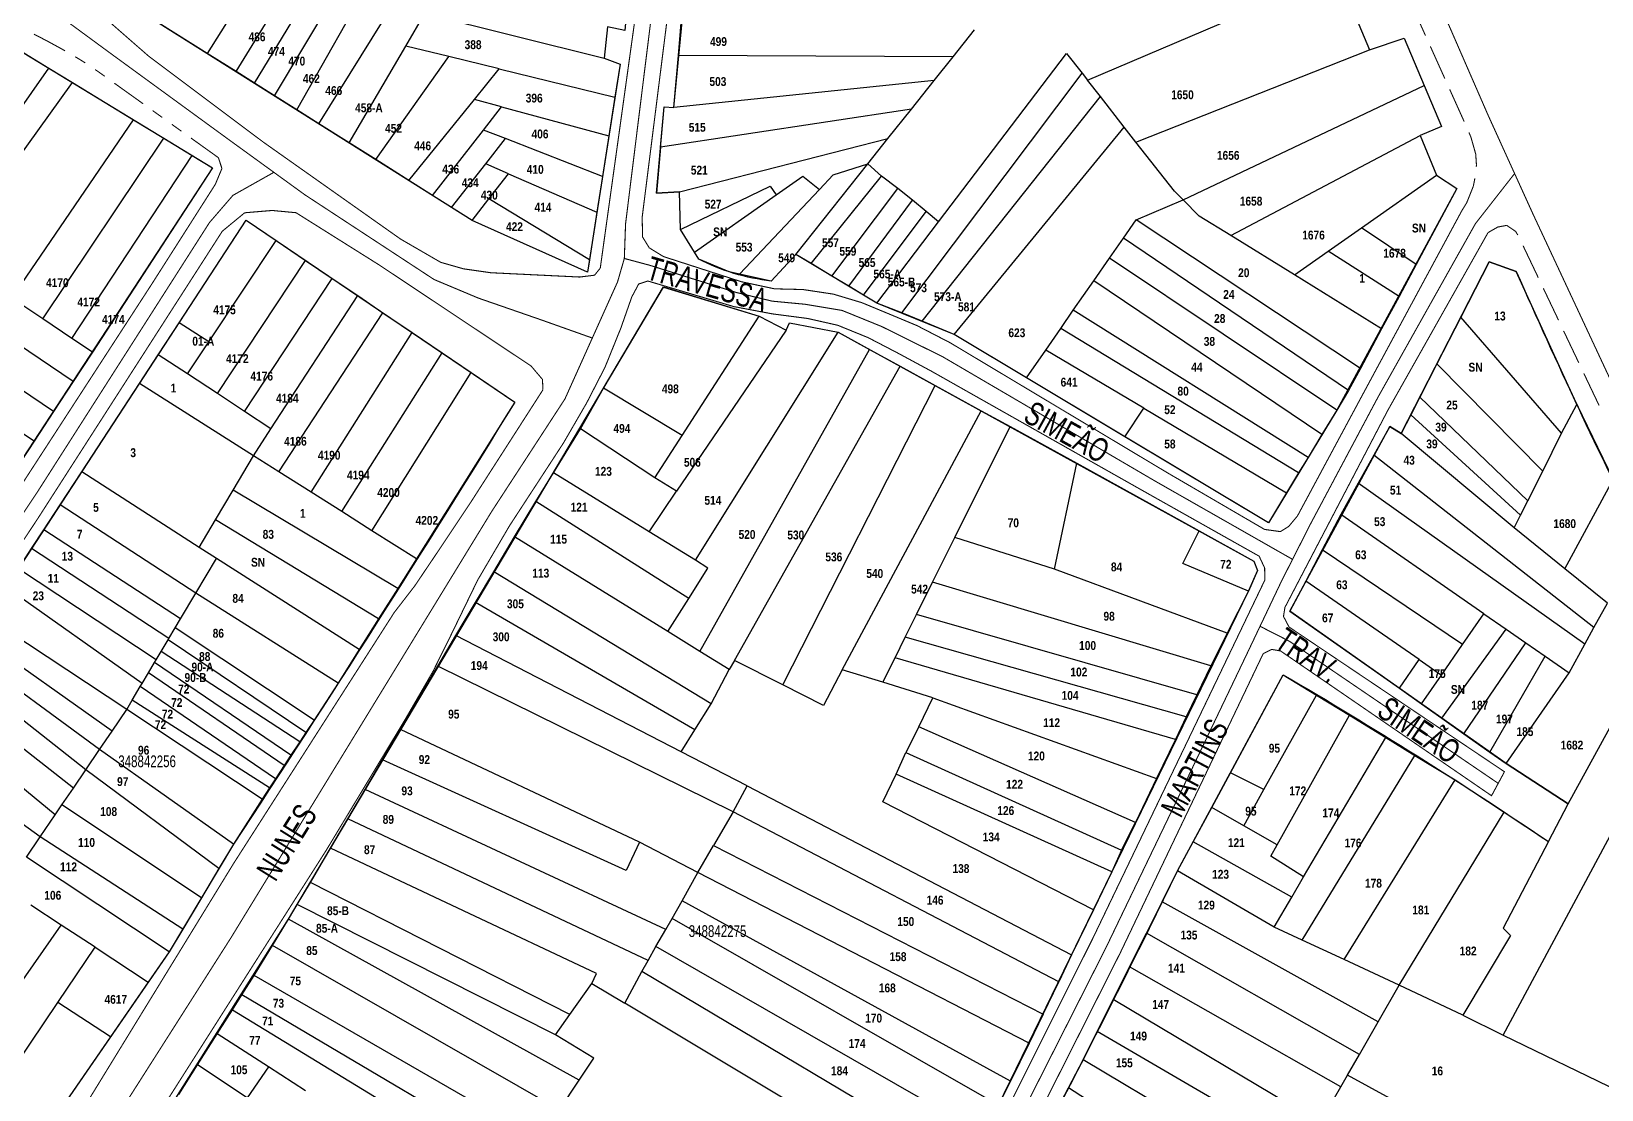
# Model space of a CAD drawing. Extents: x 203136 to 205923, y 4839890 to 4842982.
# Drawn here: x 205520.8 to 205787.2, y 4840774.3 to 4840953.8 of the extents above; entities that cross this region are included whole.
import ezdxf
from ezdxf.enums import TextEntityAlignment as Align

# ---------------------------------------------------------------- set-up
doc = ezdxf.new("R2010")
doc.units = 0
doc.header["$LTSCALE"] = 1.5
doc.header["$MEASUREMENT"] = 0
doc.linetypes.add('TRACO_13', pattern=[8, 5, -1, 1, -1])
doc.linetypes.add('TRACO_25', pattern=[8, 3, -1, 1, -1, 1, -1])
for name, color, linetype in [('CD_MALHA_LOTES', 40, 'CONTINUOUS'), ('CD_TXT_QUADRA', 7, 'CONTINUOUS'), ('LM-LIM-SETOR-FISCAL', 7, 'CONTINUOUS'), ('RU-QUADRAS', 210, 'CONTINUOUS'), ('SV-EIXO-RUA-N-PAV', 6, 'CONTINUOUS'), ('SV-EIXO-RUA-PAV', 20, 'CONTINUOUS'), ('SV-RUA-NAO-PAV-S-GUIA-C-GUIA', 7, 'CONTINUOUS'), ('SV-RUA-PAVIM-S-GUIA-C-GUIA', 7, 'CONTINUOUS'), ('SV-TXT-RUA-N-PAV-S-GUIA-C-GUIA', 7, 'CONTINUOUS'), ('SV-TXT-RUA-PAV-S-GUIA-C-GUIA', 7, 'CONTINUOUS'), ('Th_NmrPort', 1, 'CONTINUOUS')]:
    doc.layers.add(name, color=color, linetype=linetype)
doc.styles.add('3488-42-2D_TXTB$0$ARIAL', font='ARIAL.TTF')
doc.styles.add('ARIAL', font='ARIAL.TTF')
doc.styles.get("Standard").update_dxf_attribs({"font": 'swisscbo.ttf'})
doc.linetypes.add('Limite', pattern='A,20,-3,[130,ltypeshp.shx,S=6.35,R=0,X=0,Y=0],-3,20', length=46)

msp = doc.modelspace()

# ---------------------------------------------------------------- linework, layer by layer
at = {"layer": 'CD_MALHA_LOTES', "linetype": 'Continuous', "flags": 128}
for points in [[(205574.33, 4840987.71), (205550.57, 4840950.03)], [(205555.47, 4840946.94), (205574.07, 4840977.12)], [(205558.58, 4840944.98), (205577.62, 4840976.24)], [(205561.99, 4840942.83), (205581.39, 4840975.29)], [(205550.57, 4840950.03), (205531.29, 4840962.18), (205533.97, 4840966.91)], [(205565.79, 4840940.43), (205579.19, 4840964.16)], [(205699.96, 4840945.47), (205742.35, 4840963.56)], [(205742.35, 4840963.56), (205747.79, 4840950.63)], [(205569.5, 4840938.09), (205582, 4840958.13)], [(205584.26, 4840951.26), (205587.49, 4840956.77)], [(205587.49, 4840956.77), (205617.95, 4840949.21)], [(205630.52, 4840949.64), (205631.19, 4840957.22)], [(205618.47, 4840954.52), (205617.95, 4840949.21)], [(205677.15, 4840949.44), (205680.79, 4840954)], [(205747.79, 4840950.63), (205753.68, 4840952.63)], [(205753.68, 4840952.63), (205757.07, 4840944.6)], [(205517.69, 4840951.2), (205523.7, 4840947.54)], [(205555.47, 4840946.94), (205550.57, 4840950.03)], [(205574.64, 4840934.85), (205584.26, 4840951.26)], [(205579.17, 4840932), (205591.59, 4840949.47)], [(205591.59, 4840949.47), (205584.26, 4840951.26)], [(205600.12, 4840947.39), (205591.59, 4840949.47)], [(205629.75, 4840940.84), (205630.52, 4840949.64)], [(205677.15, 4840949.44), (205630.52, 4840949.64)], [(205673.93, 4840945.4), (205677.15, 4840949.44)], [(205674.67, 4840921.46), (205696.4, 4840950.02)], [(205696.4, 4840950.02), (205699.03, 4840946.66)], [(205708.16, 4840934.99), (205747.79, 4840950.63)], [(205503.07, 4840918.08), (205523.7, 4840947.54)], [(205523.7, 4840947.54), (205527.72, 4840945.09)], [(205558.58, 4840944.98), (205555.47, 4840946.94)], [(205595.91, 4840942.2), (205600.12, 4840947.39)], [(205600.12, 4840947.39), (205619.75, 4840942.59)], [(205617.95, 4840949.21), (205620.63, 4840948.22), (205619.75, 4840942.59)], [(205506.58, 4840915.7), (205527.72, 4840945.09)], [(205527.72, 4840945.09), (205538.06, 4840938.78)], [(205561.99, 4840942.83), (205558.58, 4840944.98)], [(205673.93, 4840945.4), (205629.75, 4840940.84)], [(205668.42, 4840905.99), (205699.03, 4840946.66)], [(205670.05, 4840940.54), (205673.93, 4840945.4)], [(205699.03, 4840946.66), (205699.96, 4840945.47)], [(205702.12, 4840942.7), (205699.96, 4840945.47)], [(205716.14, 4840925.18), (205757.07, 4840944.6)], [(205757.07, 4840944.6), (205760.02, 4840937.63)], [(205565.79, 4840940.43), (205561.99, 4840942.83)], [(205584.78, 4840928.46), (205595.91, 4840942.2)], [(205600.51, 4840940.96), (205595.91, 4840942.2)], [(205619.75, 4840942.59), (205618.73, 4840936.03)], [(205671.89, 4840904.6), (205702.12, 4840942.7)], [(205706.18, 4840937.52), (205702.12, 4840942.7)], [(205517.43, 4840908.48), (205538.06, 4840938.78)], [(205538.06, 4840938.78), (205543.21, 4840935.64)], [(205569.5, 4840938.09), (205565.79, 4840940.43)], [(205597.46, 4840937.02), (205600.51, 4840940.96)], [(205600.51, 4840940.96), (205618.73, 4840936.03)], [(205627.5, 4840934.14), (205628.12, 4840940.95)], [(205670.05, 4840940.54), (205627.5, 4840934.14)], [(205628.12, 4840940.95), (205629.75, 4840940.84)], [(205666.08, 4840935.56), (205670.05, 4840940.54)], [(205574.64, 4840934.85), (205569.5, 4840938.09)], [(205588.83, 4840925.91), (205597.46, 4840937.02)], [(205601.2, 4840935.56), (205597.46, 4840937.02)], [(205677.29, 4840902.36), (205706.18, 4840937.52)], [(205708.16, 4840934.99), (205706.18, 4840937.52)], [(205724.25, 4840919.12), (205756.37, 4840936.11)], [(205760.02, 4840937.63), (205756.37, 4840936.11)], [(205756.37, 4840936.11), (205759.16, 4840929.37)], [(205522.68, 4840904.98), (205543.21, 4840935.64)], [(205543.21, 4840935.64), (205548.02, 4840932.71)], [(205579.17, 4840932), (205574.64, 4840934.85)], [(205597.85, 4840931.28), (205601.2, 4840935.56)], [(205617.65, 4840929.14), (205601.2, 4840935.56)], [(205618.73, 4840936.03), (205617.65, 4840929.14)], [(205627.5, 4840934.14), (205626.79, 4840926.34)], [(205630.74, 4840926.56), (205666.08, 4840935.56)], [(205662.69, 4840931.31), (205666.08, 4840935.56)], [(205714.67, 4840926.65), (205708.16, 4840934.99)], [(205527.62, 4840901.69), (205548.02, 4840932.71)], [(205548.02, 4840932.71), (205551.5, 4840930.59)], [(205584.78, 4840928.46), (205579.17, 4840932)], [(205592.05, 4840923.88), (205597.85, 4840931.28)], [(205601.69, 4840929.62), (205597.85, 4840931.28)], [(205650.43, 4840915.94), (205662.69, 4840931.31)], [(205656.77, 4840929.41), (205662.69, 4840931.31)], [(205664.96, 4840929.22), (205662.69, 4840931.31)], [(205551.5, 4840930.59), (205531.12, 4840899.36)], [(205588.83, 4840925.91), (205584.78, 4840928.46)], [(205598.38, 4840925.36), (205601.69, 4840929.62)], [(205601.69, 4840929.62), (205616.71, 4840923.12)], [(205617.65, 4840929.14), (205616.71, 4840923.12)], [(205647.14, 4840926.06), (205651.63, 4840929.22)], [(205651.63, 4840929.22), (205654.46, 4840926.96)], [(205653.04, 4840914.37), (205664.96, 4840929.22)], [(205654.46, 4840926.96), (205656.77, 4840929.41)], [(205667.77, 4840927.13), (205664.96, 4840929.22)], [(205746.42, 4840920.44), (205759.16, 4840929.37)], [(205759.16, 4840929.37), (205762.62, 4840927.12)], [(205592.05, 4840923.88), (205588.83, 4840925.91)], [(205626.79, 4840926.34), (205630.74, 4840926.56)], [(205630.86, 4840920.13), (205630.74, 4840926.56)], [(205630.86, 4840920.13), (205646.11, 4840927.51)], [(205633.26, 4840916.29), (205647.14, 4840926.06)], [(205640.91, 4840912.58), (205654.46, 4840926.96)], [(205646.11, 4840927.51), (205647.14, 4840926.06)], [(205656.56, 4840912.26), (205667.77, 4840927.13)], [(205670.24, 4840925.1), (205667.77, 4840927.13)], [(205716.14, 4840925.18), (205714.67, 4840926.65)], [(205762.62, 4840927.12), (205755.7, 4840914.22)], [(205595.53, 4840921.69), (205592.05, 4840923.88)], [(205595.53, 4840921.69), (205598.38, 4840925.36)], [(205615.44, 4840914.99), (205598.38, 4840925.36)], [(205616.71, 4840923.12), (205615.44, 4840914.99)], [(205659.43, 4840910.53), (205670.24, 4840925.1)], [(205661.91, 4840909.04), (205672.54, 4840923.21)], [(205672.54, 4840923.21), (205670.24, 4840925.1)], [(205674.67, 4840921.46), (205672.54, 4840923.21)], [(205708.19, 4840921.8), (205716.14, 4840925.18)], [(205718.91, 4840922.41), (205716.14, 4840925.18)], [(205545.82, 4840904.33), (205557.19, 4840921.75)], [(205557.19, 4840921.75), (205562.3, 4840918.29)], [(205615.11, 4840912.9), (205595.53, 4840921.69)], [(205633.26, 4840916.29), (205630.86, 4840920.13)], [(205664.18, 4840907.68), (205674.67, 4840921.46)], [(205706.03, 4840918.69), (205708.19, 4840921.8)], [(205746.23, 4840896.58), (205708.19, 4840921.8)], [(205724.25, 4840919.12), (205718.91, 4840922.41)], [(205740.75, 4840916.46), (205746.42, 4840920.44)], [(205755.7, 4840914.22), (205746.42, 4840920.44)], [(205550.84, 4840901.08), (205562.3, 4840918.29)], [(205562.3, 4840918.29), (205567.28, 4840914.92)], [(205703.67, 4840915.3), (205706.03, 4840918.69)], [(205744.21, 4840892.82), (205706.03, 4840918.69)], [(205735.03, 4840912.45), (205724.25, 4840919.12)], [(205552.31, 4840892.31), (205567.28, 4840914.92)], [(205567.28, 4840914.92), (205571.81, 4840911.86)], [(205615.44, 4840914.99), (205615.11, 4840912.9)], [(205633.97, 4840915.14), (205633.26, 4840916.29)], [(205639.14, 4840912.96), (205633.97, 4840915.14)], [(205650.43, 4840915.94), (205646.29, 4840911.41)], [(205653.04, 4840914.37), (205650.43, 4840915.94)], [(205701, 4840911.45), (205703.67, 4840915.3)], [(205742.25, 4840889.52), (205703.67, 4840915.3)], [(205735.03, 4840912.45), (205740.75, 4840916.46)], [(205752.79, 4840908.81), (205740.75, 4840916.46)], [(205640.91, 4840912.58), (205639.14, 4840912.96)], [(205646.29, 4840911.41), (205640.91, 4840912.58)], [(205656.56, 4840912.26), (205653.04, 4840914.37)], [(205659.43, 4840910.53), (205656.56, 4840912.26)], [(205749.83, 4840903.3), (205735.03, 4840912.45)], [(205755.7, 4840914.22), (205752.79, 4840908.81)], [(205768.08, 4840914.65), (205763.27, 4840905.28)], [(205772.69, 4840913.03), (205768.08, 4840914.65)], [(205782.96, 4840890.45), (205772.69, 4840913.03)], [(205527.84, 4840894.37), (205503.27, 4840910.95)], [(205556.91, 4840889.28), (205571.81, 4840911.86)], [(205571.81, 4840911.86), (205576.12, 4840908.94)], [(205617.84, 4840893.25), (205628, 4840910.41)], [(205628, 4840910.41), (205644.22, 4840905.45)], [(205661.91, 4840909.04), (205659.43, 4840910.53)], [(205697.53, 4840906.46), (205701, 4840911.45)], [(205739.72, 4840885.36), (205701, 4840911.45)], [(205522.68, 4840904.98), (205517.43, 4840908.48)], [(205561.4, 4840886.32), (205576.12, 4840908.94)], [(205576.12, 4840908.94), (205580.39, 4840906.04)], [(205664.18, 4840907.68), (205661.91, 4840909.04)], [(205668.42, 4840905.99), (205664.18, 4840907.68)], [(205752.79, 4840908.81), (205749.83, 4840903.3)], [(205524.52, 4840889.31), (205499.81, 4840905.96)], [(205527.62, 4840901.69), (205522.68, 4840904.98)], [(205542.28, 4840898.91), (205545.82, 4840904.33)], [(205550.84, 4840901.08), (205545.82, 4840904.33)], [(205562.73, 4840879.06), (205580.39, 4840906.04)], [(205580.39, 4840906.04), (205585.36, 4840902.68)], [(205631.16, 4840885.19), (205644.22, 4840905.45)], [(205644.22, 4840905.45), (205648.83, 4840903.08)], [(205648.83, 4840903.08), (205649.37, 4840904.34)], [(205649.37, 4840904.34), (205657.62, 4840902.74)], [(205671.89, 4840904.6), (205668.42, 4840905.99)], [(205677.29, 4840902.36), (205671.89, 4840904.6)], [(205695.39, 4840903.37), (205697.53, 4840906.46)], [(205737.36, 4840881.48), (205697.53, 4840906.46)], [(205763.27, 4840905.28), (205759.21, 4840897.36)], [(205780.37, 4840885.6), (205763.27, 4840905.28)], [(205531.12, 4840899.36), (205527.62, 4840901.69)], [(205568.24, 4840875.58), (205585.36, 4840902.68)], [(205585.36, 4840902.68), (205590.45, 4840899.23)], [(205648.83, 4840903.08), (205630.21, 4840875.79)], [(205633.41, 4840864.04), (205657.62, 4840902.74)], [(205657.62, 4840902.74), (205662.97, 4840899.81)], [(205689.57, 4840895), (205677.29, 4840902.36)], [(205692.84, 4840899.71), (205695.39, 4840903.37)], [(205735.76, 4840878.86), (205695.39, 4840903.37)], [(205749.83, 4840903.3), (205746.23, 4840896.58)], [(205521.21, 4840884.27), (205496.18, 4840900.74)], [(205531.12, 4840899.36), (205527.84, 4840894.37)], [(205539.08, 4840894.01), (205542.28, 4840898.91)], [(205547.22, 4840895.65), (205542.28, 4840898.91)], [(205547.22, 4840895.65), (205550.84, 4840901.08)], [(205573.43, 4840872.3), (205590.45, 4840899.23)], [(205590.45, 4840899.23), (205595.39, 4840895.89)], [(205634.16, 4840848.58), (205662.97, 4840899.81)], [(205662.97, 4840899.81), (205668.17, 4840896.96)], [(205689.57, 4840895), (205692.84, 4840899.71)], [(205709.47, 4840889.85), (205692.84, 4840899.71)], [(205640.04, 4840847.07), (205668.17, 4840896.96)], [(205668.17, 4840896.96), (205674.1, 4840893.71)], [(205746.23, 4840896.58), (205744.21, 4840892.82)], [(205759.21, 4840897.36), (205756.32, 4840891.72)], [(205777.19, 4840879.19), (205759.21, 4840897.36)], [(205527.84, 4840894.37), (205524.52, 4840889.31)], [(205529.31, 4840879.05), (205539.08, 4840894.01)], [(205558.44, 4840881.77), (205539.08, 4840894.01)], [(205552.31, 4840892.31), (205547.22, 4840895.65)], [(205578.54, 4840869.07), (205595.39, 4840895.89)], [(205595.39, 4840895.89), (205602.77, 4840890.89)], [(205648.24, 4840842.9), (205674.1, 4840893.71)], [(205674.1, 4840893.71), (205681.92, 4840889.42)], [(205706.26, 4840885.01), (205689.57, 4840895)], [(205556.91, 4840889.28), (205552.31, 4840892.31)], [(205602.77, 4840890.89), (205586.07, 4840864.31)], [(205613.91, 4840886.35), (205617.84, 4840893.25)], [(205631.16, 4840885.19), (205617.84, 4840893.25)], [(205744.21, 4840892.82), (205742.25, 4840889.52)], [(205756.32, 4840891.72), (205754.78, 4840888.73)], [(205774.63, 4840874.11), (205756.32, 4840891.72)], [(205524.52, 4840889.31), (205521.21, 4840884.27)], [(205561.4, 4840886.32), (205556.91, 4840889.28)], [(205658.33, 4840845.48), (205681.92, 4840889.42)], [(205681.92, 4840889.42), (205686.79, 4840886.75)], [(205706.26, 4840885.01), (205709.47, 4840889.85)], [(205709.47, 4840889.85), (205733.71, 4840875.49)], [(205742.25, 4840889.52), (205739.72, 4840885.36)], [(205754.78, 4840888.73), (205753.15, 4840885.56)], [(205773.42, 4840871.72), (205754.78, 4840888.73)], [(205780.37, 4840885.6), (205782.96, 4840890.45)], [(205782.96, 4840890.45), (205789.12, 4840877.75)], [(205558.44, 4840881.77), (205561.4, 4840886.32)], [(205609.32, 4840878.86), (205613.91, 4840886.35)], [(205626.54, 4840878.03), (205613.91, 4840886.35)], [(205677.42, 4840867.89), (205686.79, 4840886.75)], [(205686.79, 4840886.75), (205698.12, 4840880.54)], [(205751.21, 4840886.76), (205748.52, 4840881.9)], [(205753.15, 4840885.56), (205751.21, 4840886.76)], [(205772.32, 4840869.55), (205753.15, 4840885.56)], [(205777.19, 4840879.19), (205780.37, 4840885.6)], [(205521.21, 4840884.27), (205517.76, 4840879.01)], [(205626.54, 4840878.03), (205631.16, 4840885.19)], [(205730.62, 4840870.42), (205706.26, 4840885.01)], [(205739.72, 4840885.36), (205737.36, 4840881.48)], [(205554.99, 4840875.96), (205558.44, 4840881.77)], [(205562.73, 4840879.06), (205558.44, 4840881.77)], [(205694.34, 4840862.55), (205698.12, 4840880.54)], [(205698.12, 4840880.54), (205718.88, 4840869.02)], [(205737.36, 4840881.48), (205735.76, 4840878.86)], [(205748.52, 4840881.9), (205745.85, 4840877.1)], [(205785.86, 4840852.62), (205748.52, 4840881.9)], [(205525.66, 4840873.47), (205529.31, 4840879.05)], [(205549.21, 4840866.22), (205529.31, 4840879.05)], [(205568.24, 4840875.58), (205562.73, 4840879.06)], [(205606.35, 4840874.02), (205609.32, 4840878.86)], [(205625.55, 4840868.87), (205609.32, 4840878.86)], [(205630.21, 4840875.79), (205626.54, 4840878.03)], [(205735.76, 4840878.86), (205733.71, 4840875.49)], [(205774.63, 4840874.11), (205777.19, 4840879.19)], [(205780.95, 4840862.58), (205789.12, 4840877.75)], [(205551.99, 4840870.9), (205554.99, 4840875.96)], [(205582.91, 4840859.28), (205554.99, 4840875.96)], [(205573.43, 4840872.3), (205568.24, 4840875.58)], [(205625.55, 4840868.87), (205630.21, 4840875.79)], [(205733.71, 4840875.49), (205730.62, 4840870.42)], [(205745.85, 4840877.1), (205742.91, 4840871.79)], [(205784.32, 4840849.83), (205745.85, 4840877.1)], [(205522.86, 4840869.19), (205525.66, 4840873.47)], [(205548.63, 4840858.45), (205525.66, 4840873.47)], [(205578.54, 4840869.07), (205573.43, 4840872.3)], [(205602.74, 4840868.02), (205606.35, 4840874.02)], [(205632.27, 4840857.56), (205606.35, 4840874.02)], [(205773.42, 4840871.72), (205774.63, 4840874.11)], [(205549.21, 4840866.22), (205551.99, 4840870.9)], [(205579.67, 4840854.13), (205551.99, 4840870.9)], [(205742.91, 4840871.79), (205739.74, 4840865.83)], [(205767.18, 4840854.99), (205742.91, 4840871.79)], [(205772.32, 4840869.55), (205773.42, 4840871.72)], [(205780.95, 4840862.58), (205772.32, 4840869.55)], [(205520.79, 4840866.02), (205522.86, 4840869.19)], [(205546.07, 4840854.14), (205522.86, 4840869.19)], [(205586.07, 4840864.31), (205578.54, 4840869.07)], [(205599.21, 4840862.09), (205602.74, 4840868.02)], [(205628.71, 4840851.95), (205602.74, 4840868.02)], [(205633.41, 4840864.04), (205625.55, 4840868.87)], [(205673.65, 4840860.31), (205677.42, 4840867.89)], [(205694.34, 4840862.55), (205677.42, 4840867.89)], [(205716.11, 4840863.51), (205718.88, 4840869.02)], [(205718.88, 4840869.02), (205728.13, 4840863.88)], [(205518.57, 4840862.62), (205520.79, 4840866.02)], [(205544.08, 4840850.79), (205520.79, 4840866.02)], [(205548.63, 4840858.45), (205552.14, 4840864.37)], [(205552.14, 4840864.37), (205549.21, 4840866.22)], [(205576.38, 4840848.89), (205552.14, 4840864.37)], [(205586.07, 4840864.31), (205582.91, 4840859.28)], [(205739.74, 4840865.83), (205736.97, 4840860.48)], [(205763.58, 4840849.76), (205739.74, 4840865.83)], [(205541.94, 4840847.18), (205518.57, 4840862.62)], [(205596.12, 4840856.89), (205599.21, 4840862.09)], [(205636.08, 4840839.71), (205599.21, 4840862.09)], [(205632.27, 4840857.56), (205635.54, 4840862.71)], [(205635.54, 4840862.71), (205633.41, 4840864.04)], [(205723.66, 4840851.7), (205694.34, 4840862.55)], [(205727.23, 4840858.82), (205716.11, 4840863.51)], [(205728.78, 4840862.33), (205727.23, 4840858.82)], [(205728.13, 4840863.88), (205728.78, 4840862.33)], [(205788.14, 4840856.76), (205780.95, 4840862.58)], [(205539.54, 4840843.14), (205516.5, 4840859.45)], [(205582.91, 4840859.28), (205579.67, 4840854.13)], [(205670.93, 4840854.84), (205673.65, 4840860.31)], [(205720.87, 4840846.15), (205673.65, 4840860.31)], [(205727.23, 4840858.82), (205723.66, 4840851.7)], [(205736.97, 4840860.48), (205734.24, 4840855.44)], [(205756.2, 4840847.19), (205736.97, 4840860.48)], [(205546.07, 4840854.14), (205548.63, 4840858.45)], [(205572.79, 4840843.18), (205548.63, 4840858.45)], [(205592.79, 4840851.29), (205596.12, 4840856.89)], [(205633.31, 4840835.31), (205596.12, 4840856.89)], [(205628.71, 4840851.95), (205632.27, 4840857.56)], [(205785.86, 4840852.62), (205788.14, 4840856.76)], [(205536.92, 4840838.72), (205513.21, 4840854.42)], [(205545.15, 4840852.59), (205546.07, 4840854.14)], [(205579.67, 4840854.13), (205576.38, 4840848.89)], [(205669.02, 4840851), (205670.93, 4840854.84)], [(205718.49, 4840841.25), (205670.93, 4840854.84)], [(205734.24, 4840855.44), (205752.86, 4840842.33)], [(205763.58, 4840849.76), (205767.18, 4840854.99)], [(205767.18, 4840854.99), (205770.99, 4840852.35)], [(205534.44, 4840835.07), (205511.29, 4840851.47)], [(205544.08, 4840850.79), (205545.15, 4840852.59)], [(205568.71, 4840836.95), (205545.15, 4840852.59)], [(205589.71, 4840846.07), (205592.79, 4840851.29)], [(205630.97, 4840831.58), (205592.79, 4840851.29)], [(205634.16, 4840848.58), (205628.71, 4840851.95)], [(205667.28, 4840847.5), (205669.02, 4840851)], [(205716.7, 4840837.52), (205669.02, 4840851)], [(205723.66, 4840851.7), (205720.87, 4840846.15)], [(205760.06, 4840837.26), (205770.99, 4840852.35)], [(205770.99, 4840852.35), (205774.3, 4840850.05)], [(205784.32, 4840849.83), (205785.86, 4840852.62)], [(205532.32, 4840831.95), (205509.46, 4840848.66)], [(205541.94, 4840847.18), (205542.78, 4840848.6)], [(205542.78, 4840848.6), (205543.93, 4840850.53)], [(205566.27, 4840833.23), (205542.78, 4840848.6)], [(205543.93, 4840850.53), (205544.08, 4840850.79)], [(205567.33, 4840834.86), (205543.93, 4840850.53)], [(205576.38, 4840848.89), (205572.79, 4840843.18)], [(205639.12, 4840845.51), (205634.16, 4840848.58)], [(205759.99, 4840844.57), (205763.58, 4840849.76)], [(205763.8, 4840834.62), (205774.3, 4840850.05)], [(205774.3, 4840850.05), (205777.57, 4840847.79)], [(205781.5, 4840822.74), (205796.03, 4840849.27)], [(205781.64, 4840844.97), (205784.32, 4840849.83)], [(205529.99, 4840828.53), (205507.64, 4840846.08)], [(205540.61, 4840844.95), (205541.65, 4840846.69)], [(205541.65, 4840846.69), (205541.94, 4840847.18)], [(205564.78, 4840830.97), (205541.65, 4840846.69)], [(205583.39, 4840835.36), (205589.71, 4840846.07)], [(205639.84, 4840821.36), (205589.71, 4840846.07)], [(205636.08, 4840839.71), (205639.12, 4840845.51)], [(205640.04, 4840847.07), (205639.12, 4840845.51)], [(205648.24, 4840842.9), (205640.04, 4840847.07)], [(205658.33, 4840845.48), (205655.15, 4840839.39)], [(205665.22, 4840843.35), (205658.33, 4840845.48)], [(205665.22, 4840843.35), (205667.28, 4840847.5)], [(205714.84, 4840833.67), (205667.28, 4840847.5)], [(205720.87, 4840846.15), (205718.49, 4840841.25)], [(205752.86, 4840842.33), (205756.2, 4840847.19)], [(205756.2, 4840847.19), (205759.99, 4840844.57)], [(205768.22, 4840831.51), (205777.57, 4840847.79)], [(205777.57, 4840847.79), (205781.64, 4840844.97)], [(205527.88, 4840825.42), (205505.47, 4840843)], [(205539.23, 4840842.62), (205539.54, 4840843.14)], [(205539.54, 4840843.14), (205540.61, 4840844.95)], [(205563.66, 4840829.25), (205540.61, 4840844.95)], [(205572.79, 4840843.18), (205568.71, 4840836.95)], [(205655.15, 4840839.39), (205648.24, 4840842.9)], [(205673.7, 4840840.71), (205665.22, 4840843.35)], [(205724.2, 4840828.02), (205733.15, 4840844.63)], [(205733.15, 4840844.63), (205738.77, 4840841.19)], [(205756.62, 4840839.68), (205759.99, 4840844.57)], [(205770.96, 4840829.58), (205781.64, 4840844.97)], [(205536.92, 4840838.72), (205537.86, 4840840.32)], [(205537.86, 4840840.32), (205539.23, 4840842.62)], [(205561.17, 4840825.46), (205537.86, 4840840.32)], [(205562.15, 4840826.96), (205539.23, 4840842.62)], [(205671.33, 4840835.8), (205673.7, 4840840.71)], [(205673.7, 4840840.71), (205711.66, 4840827.04)], [(205718.49, 4840841.25), (205716.7, 4840837.52)], [(205729.86, 4840825.15), (205738.77, 4840841.19)], [(205738.77, 4840841.19), (205744.38, 4840837.76)], [(205752.86, 4840842.33), (205756.62, 4840839.68)], [(205524.79, 4840820.88), (205502.68, 4840839.05)], [(205534.44, 4840835.07), (205536.92, 4840838.72)], [(205559.89, 4840823.51), (205536.92, 4840838.72)], [(205633.31, 4840835.31), (205636.08, 4840839.71)], [(205716.7, 4840837.52), (205714.84, 4840833.67)], [(205732.13, 4840815.8), (205744.38, 4840837.76)], [(205744.38, 4840837.76), (205750.54, 4840833.98)], [(205756.62, 4840839.68), (205760.06, 4840837.26)], [(205532.32, 4840831.95), (205534.44, 4840835.07)], [(205567.33, 4840834.86), (205566.27, 4840833.23)], [(205568.71, 4840836.95), (205567.33, 4840834.86)], [(205580.35, 4840830.2), (205583.39, 4840835.36)], [(205623.94, 4840816.24), (205583.39, 4840835.36)], [(205630.97, 4840831.58), (205633.31, 4840835.31)], [(205671.33, 4840835.8), (205669.12, 4840831.43)], [(205708.06, 4840819.57), (205671.33, 4840835.8)], [(205760.06, 4840837.26), (205763.8, 4840834.62)], [(205522.24, 4840817.12), (205498.94, 4840833.94)], [(205566.27, 4840833.23), (205564.78, 4840830.97)], [(205714.84, 4840833.67), (205711.66, 4840827.04)], [(205736.61, 4840810.33), (205750.54, 4840833.98)], [(205750.54, 4840833.98), (205755.5, 4840830.94)], [(205763.8, 4840834.62), (205768.22, 4840831.51)], [(205529.99, 4840828.53), (205532.32, 4840831.95)], [(205555.02, 4840815.87), (205532.32, 4840831.95)], [(205564.78, 4840830.97), (205563.66, 4840829.25)], [(205577.38, 4840825.16), (205580.35, 4840830.2)], [(205621.67, 4840811.41), (205580.35, 4840830.2)], [(205642.17, 4840825.81), (205630.97, 4840831.58)], [(205667.47, 4840827.79), (205669.12, 4840831.43)], [(205669.12, 4840831.43), (205705.7, 4840814.87)], [(205736.36, 4840799.63), (205755.5, 4840830.94)], [(205755.5, 4840830.94), (205762.29, 4840826.78)], [(205768.22, 4840831.51), (205770.96, 4840829.58)], [(205770.45, 4840783.48), (205796.07, 4840831.23)], [(205770.96, 4840829.58), (205781.5, 4840822.74)], [(205527.88, 4840825.42), (205529.99, 4840828.53)], [(205552.57, 4840811.77), (205529.99, 4840828.53)], [(205562.15, 4840826.96), (205561.17, 4840825.46)], [(205563.66, 4840829.25), (205562.15, 4840826.96)], [(205665.2, 4840823.07), (205667.47, 4840827.79)], [(205704.05, 4840811.23), (205667.47, 4840827.79)], [(205711.66, 4840827.04), (205708.06, 4840819.57)], [(205721.02, 4840822.11), (205724.2, 4840828.02)], [(205729.86, 4840825.15), (205724.2, 4840828.02)], [(205525.94, 4840822.57), (205527.88, 4840825.42)], [(205561.17, 4840825.46), (205559.89, 4840823.51)], [(205574.44, 4840820.19), (205577.38, 4840825.16)], [(205628.39, 4840801.43), (205577.38, 4840825.16)], [(205639.84, 4840821.36), (205642.17, 4840825.81)], [(205642.17, 4840825.81), (205697.25, 4840797.11)], [(205726.45, 4840819.03), (205729.86, 4840825.15)], [(205743.48, 4840796.33), (205762.29, 4840826.78)], [(205762.29, 4840826.78), (205770.62, 4840821.34)], [(205524.79, 4840820.88), (205525.94, 4840822.57)], [(205549.59, 4840806.78), (205525.94, 4840822.57)], [(205559.89, 4840823.51), (205555.02, 4840815.87)], [(205700.94, 4840804.78), (205665.2, 4840823.07)], [(205717.86, 4840816.27), (205721.02, 4840822.11)], [(205726.45, 4840819.03), (205721.02, 4840822.11)], [(205522.24, 4840817.12), (205524.79, 4840820.88)], [(205571.49, 4840815.19), (205574.44, 4840820.19)], [(205625.37, 4840796.16), (205574.44, 4840820.19)], [(205639.84, 4840821.36), (205636.46, 4840815.68)], [(205695.07, 4840792.57), (205639.84, 4840821.36)], [(205705.7, 4840814.87), (205708.06, 4840819.57)], [(205732.13, 4840815.8), (205726.45, 4840819.03)], [(205752.84, 4840791.99), (205770.62, 4840821.34)], [(205770.62, 4840821.34), (205778.14, 4840816.34)], [(205519.9, 4840813.68), (205522.24, 4840817.12)], [(205546.42, 4840801.48), (205522.24, 4840817.12)], [(205623.94, 4840816.24), (205621.67, 4840811.41)], [(205633.8, 4840811.09), (205623.94, 4840816.24)], [(205715.22, 4840811.36), (205717.86, 4840816.27)], [(205734.59, 4840806.9), (205717.86, 4840816.27)], [(205778.14, 4840816.34), (205770.45, 4840801.67)], [(205544.11, 4840797.61), (205519.9, 4840813.68)], [(205555.02, 4840815.87), (205552.57, 4840811.77)], [(205568.08, 4840809.4), (205571.49, 4840815.19)], [(205616.65, 4840793.98), (205571.49, 4840815.19)], [(205633.8, 4840811.09), (205636.46, 4840815.68)], [(205636.46, 4840815.68), (205692.42, 4840787.05)], [(205705.7, 4840814.87), (205704.05, 4840811.23)], [(205731.06, 4840813.87), (205732.13, 4840815.8)], [(205736.61, 4840810.33), (205731.06, 4840813.87)], [(205552.57, 4840811.77), (205549.59, 4840806.78)], [(205631.17, 4840806.26), (205633.8, 4840811.09)], [(205690.02, 4840782.15), (205633.8, 4840811.09)], [(205704.05, 4840811.23), (205700.94, 4840804.78)], [(205712.6, 4840806.11), (205715.22, 4840811.36)], [(205731.61, 4840801.84), (205715.22, 4840811.36)], [(205565.87, 4840805.67), (205568.08, 4840809.4)], [(205612.13, 4840786.99), (205568.08, 4840809.4)], [(205734.59, 4840806.9), (205736.61, 4840810.33)], [(205525.8, 4840802.18), (205520.63, 4840805.57)], [(205549.59, 4840806.78), (205546.42, 4840801.48)], [(205564.38, 4840803.15), (205565.87, 4840805.67)], [(205609.7, 4840783.57), (205565.87, 4840805.67)], [(205629.45, 4840803.27), (205631.17, 4840806.26)], [(205686.85, 4840775.7), (205631.17, 4840806.26)], [(205709.95, 4840800.82), (205712.6, 4840806.11)], [(205749.26, 4840785.76), (205712.6, 4840806.11)], [(205731.61, 4840801.84), (205734.59, 4840806.9)], [(205561.65, 4840798.7), (205564.38, 4840803.15)], [(205613.68, 4840775.87), (205564.38, 4840803.15)], [(205628.39, 4840801.43), (205629.45, 4840803.27)], [(205684.85, 4840771.61), (205629.45, 4840803.27)], [(205700.94, 4840804.78), (205697.25, 4840797.11)], [(205507.38, 4840775.79), (205525.8, 4840802.18)], [(205531.57, 4840798.4), (205525.8, 4840802.18)], [(205546.42, 4840801.48), (205544.11, 4840797.61)], [(205626.72, 4840798.52), (205628.39, 4840801.43)], [(205707.08, 4840795.08), (205709.95, 4840800.82)], [(205746.07, 4840780.22), (205709.95, 4840800.82)], [(205736.36, 4840799.63), (205731.61, 4840801.84)], [(205771.73, 4840800.39), (205763.6, 4840786.9)], [(205770.45, 4840801.67), (205771.73, 4840800.39)], [(205525.26, 4840789.06), (205531.57, 4840798.4)], [(205531.57, 4840798.4), (205540.58, 4840792.5)], [(205544.11, 4840797.61), (205540.58, 4840792.5)], [(205558.54, 4840793.62), (205561.65, 4840798.7)], [(205610.33, 4840770.84), (205561.65, 4840798.7)], [(205625.37, 4840796.16), (205626.72, 4840798.52)], [(205682.38, 4840766.57), (205626.72, 4840798.52)], [(205743.48, 4840796.33), (205736.36, 4840799.63)], [(205624.35, 4840794.29), (205625.37, 4840796.16)], [(205697.25, 4840797.11), (205695.07, 4840792.57)], [(205704.31, 4840789.54), (205707.08, 4840795.08)], [(205742.91, 4840774.73), (205707.08, 4840795.08)], [(205752.84, 4840791.99), (205743.48, 4840796.33)], [(205540.58, 4840792.5), (205534.15, 4840783.19)], [(205556.45, 4840790.33), (205558.54, 4840793.62)], [(205606.93, 4840765.73), (205558.54, 4840793.62)], [(205612.13, 4840786.99), (205615.86, 4840792.24)], [(205615.86, 4840792.24), (205616.65, 4840793.98)], [(205615.86, 4840792.24), (205621.41, 4840788.92)], [(205621.41, 4840788.92), (205624.35, 4840794.29)], [(205679.79, 4840761.27), (205624.35, 4840794.29)], [(205692.42, 4840787.05), (205695.07, 4840792.57)], [(205554.87, 4840787.82), (205556.45, 4840790.33)], [(205612.3, 4840757.34), (205556.45, 4840790.33)], [(205701.59, 4840784.1), (205704.31, 4840789.54)], [(205739.39, 4840768.62), (205704.31, 4840789.54)], [(205749.26, 4840785.76), (205752.84, 4840791.99)], [(205763.6, 4840786.9), (205752.84, 4840791.99)], [(205513.48, 4840771.62), (205525.26, 4840789.06)], [(205534.15, 4840783.19), (205525.26, 4840789.06)], [(205552.26, 4840783.71), (205554.87, 4840787.82)], [(205554.87, 4840787.82), (205610, 4840754.14)], [(205609.7, 4840783.57), (205612.13, 4840786.99)], [(205676.71, 4840755.8), (205621.41, 4840788.92)], [(205692.42, 4840787.05), (205690.02, 4840782.15)], [(205763.6, 4840786.9), (205770.45, 4840783.48)], [(205746.07, 4840780.22), (205749.26, 4840785.76)], [(205534.15, 4840783.19), (205522.1, 4840765.73)], [(205548.95, 4840778.49), (205552.26, 4840783.71)], [(205560.96, 4840778.11), (205552.26, 4840783.71)], [(205616.17, 4840779.62), (205609.7, 4840783.57)], [(205690.02, 4840782.15), (205686.85, 4840775.7)], [(205699.2, 4840779.32), (205701.59, 4840784.1)], [(205736.57, 4840763.72), (205701.59, 4840784.1)], [(205770.45, 4840783.48), (205790.1, 4840773.99)], [(205613.68, 4840775.87), (205616.17, 4840779.62)], [(205696.69, 4840774.55), (205699.2, 4840779.32)], [(205733.7, 4840758.73), (205699.2, 4840779.32)], [(205744.06, 4840776.72), (205746.07, 4840780.22)], [(205545.77, 4840773.45), (205548.95, 4840778.49)], [(205557.36, 4840772.88), (205548.95, 4840778.49)], [(205560.96, 4840778.11), (205557.36, 4840772.88)], [(205567.25, 4840774.05), (205560.96, 4840778.11)], [(205742.91, 4840774.73), (205744.06, 4840776.72)], [(205777.26, 4840758.59), (205744.06, 4840776.72)], [(205610.33, 4840770.84), (205613.68, 4840775.87)], [(205686.85, 4840775.7), (205684.85, 4840771.61)], [(205694.33, 4840770.06), (205696.69, 4840774.55)], [(205730.29, 4840752.81), (205696.69, 4840774.55)], [(205740.55, 4840770.63), (205742.91, 4840774.73)]]:
    msp.add_lwpolyline(points, dxfattribs=at)
at = {"layer": 'LM-LIM-SETOR-FISCAL', "linetype": 'Limite', "ltscale": 0.1, "flags": 128}
msp.add_lwpolyline([(203469.377234, 4841362.89061, 0.25, 0.25, 0), (203519.491753, 4841421.251163, 0.25, 0.25, 0), (203539.040039, 4841445.453803, 0.25, 0.25, 0), (203552.611299, 4841461.387824, 0.25, 0.25, 0), (203566.238133, 4841484.68956, 0.25, 0.25, 0), (203609.99, 4841529.19, 0.25, 0.25, 0), (203632, 4841555.03, 0.25, 0.25, 0), (203660.44, 4841587.64, 0.25, 0.25, 0), (203674.06, 4841602.04, 0.25, 0.25, 0), (203710.04, 4841645.13, 0.25, 0.25, 0), (203742.06, 4841682.63, 0.25, 0.25, 0), (203749.59, 4841692.3, 0.25, 0.25, 0), (203765.8, 4841714.59, 0.25, 0.25, 0), (203770.437717, 4841723.305383, 0.25, 0.25, 0), (203714.413653, 4841762.64358, 0.25, 0.25, 0), (203723.585168, 4841777.541949, 0.25, 0.25, 0), (203744.064325, 4841808.260684, 0.25, 0.25, 0), (203754.769339, 4841823.620052, 0.25, 0.25, 0), (203763.612611, 4841832.928759, 0.25, 0.25, 0), (203773.572638, 4841842.432366, 0.25, 0.25, 0), (203784.091768, 4841852.942481, 0.25, 0.25, 0), (203799.86552, 4841866.904972, 0.25, 0.25, 0), (203809.371409, 4841877.624378, 0.25, 0.25, 0), (203820.293068, 4841888.950542, 0.25, 0.25, 0), (203834.046268, 4841882.073942, 0.25, 0.25, 0), (204046.7661, 4842201.182221, 0.25, 0.25, 0), (204178.512752, 4842399.235913, 0.25, 0.25, 0), (204339.269682, 4842642.311478, 0.25, 0.25, 0), (204394.703106, 4842727.956118, 0.25, 0.25, 0), (204455.679872, 4842818.312599, 0.25, 0.25, 0), (204552.409898, 4842958.280115, 0.18, 0.18, 0), (204552.411197, 4842958.281995, 0.25, 0.25, 0), (204552.409898, 4842958.280115, 0.25, 0.25, 0), (204552.41, 4842958.28, 0.25, 0.25, 0), (204636.88, 4842865.48, 0.25, 0.25, 0), (204802.20702, 4842671.508044, 0.25, 0.25, 0), (204837.727029, 4842630.149129, 0.25, 0.25, 0), (205008.271732, 4842430.409897, 0.25, 0.25, 0), (205138.673959, 4842279.328213, 0.25, 0.25, 0), (205174.437256, 4842238.699161, 0.25, 0.25, 0), (205203.631784, 4842204.152303, 0.25, 0.25, 0), (205240.124945, 4842163.766539, 0.25, 0.25, 0), (205267.85, 4842136.34, 0.25, 0.25, 0), (205295.915353, 4842071.881893, 0.25, 0.25, 0), (205307.647026, 4842046.742594, 0.25, 0.25, 0), (205351.13, 4841954.04, 0.25, 0.25, 0), (205379.26, 4841896.27, 0.25, 0.25, 0), (205405.061808, 4841844.580735, 0.25, 0.25, 0), (205438.77, 4841777.24, 0.25, 0.25, 0), (205460.65, 4841701.79, 0.25, 0.25, 0), (205500.37, 4841613.55, 0.25, 0.25, 0), (205574.15, 4841463.73, 0.25, 0.25, 0), (205576.19, 4841458.65, 0.25, 0.25, 0), (205586.52, 4841433.19, 0.25, 0.25, 0), (205615.29, 4841364.14, 0.25, 0.25, 0), (205647.73668, 4841231.470751, 0.25, 0.25, 0), (205655.460047, 4841210.753747, 0.25, 0.25, 0), (205675.209194, 4841159.41187, 0.25, 0.25, 0), (205690.04619, 4841124.071091, 0.25, 0.25, 0), (205704.679922, 4841088.324092, 0.25, 0.25, 0), (205713.35, 4841065.22, 0.25, 0.25, 0), (205719.94, 4841049.35, 0.25, 0.25, 0), (205719.957412, 4841049.304741, 0, 0, 0), (205790.360912, 4840892.191443, 0, 0, 0)], format="xyseb", dxfattribs=at)
at = {"layer": 'RU-QUADRAS', "color": 6, "linetype": 'Continuous'}
msp.add_lwpolyline([(205636.4, 4841062.54), (205635.57, 4841048.06), (205632.61, 4841048.27), (205630.57, 4841031.57), (205634.35, 4841031.25), (205630.88, 4841015.25), (205626.74, 4841014.97), (205623.47, 4840994.43), (205618.74, 4840995.38), (205617.18, 4840982.16), (205623.79, 4840980.47), (205621.42, 4840953.9), (205618.47, 4840954.52), (205617.95, 4840949.21), (205620.63, 4840948.22), (205615.11, 4840912.9), (205595.53, 4840921.69), (205531.29, 4840962.18), (205533.97, 4840966.91), (205454.99, 4841016.44), (205530.51, 4841131.57)], dxfattribs=at)
msp.add_lwpolyline([(205742.35, 4840963.56), (205747.79, 4840950.63), (205753.68, 4840952.63), (205760.02, 4840937.63), (205756.37, 4840936.11), (205759.16, 4840929.37), (205762.62, 4840927.12), (205742.25, 4840889.52), (205730.62, 4840870.42), (205677.29, 4840902.36), (205664.18, 4840907.68), (205650.43, 4840915.94), (205646.29, 4840911.41, -0.0930477453), (205633.97, 4840915.14), (205630.86, 4840920.13), (205630.74, 4840926.56), (205626.79, 4840926.34), (205628.12, 4840940.95), (205629.75, 4840940.84), (205632.39, 4840968.24)], format="xyb", dxfattribs=at)
for points in [[(205417.8, 4840835.64), (205457.06, 4840895, -0.0155347643), (205499.97, 4840962.01), (205551.5, 4840930.59), (205468.06, 4840803.09)], [(205474.9, 4840797.97), (205487.73, 4840818.3), (205509.46, 4840848.66), (205557.19, 4840921.75), (205602.77, 4840890.89, -0.0079127871), (205555.02, 4840815.87), (205544.11, 4840797.61), (205522.1, 4840765.73)], [(205644.48, 4840682.54), (205655.06, 4840698.6), (205675.58, 4840734.54, 0.0108663612), (205715.22, 4840811.36), (205733.15, 4840844.63, -0.0164244051), (205778.14, 4840816.34), (205781.5, 4840822.74), (205770.96, 4840829.58), (205734.24, 4840855.44), (205751.21, 4840886.76), (205753.15, 4840885.56), (205768.08, 4840914.65), (205772.69, 4840913.03, 0.0126823728), (205794.21, 4840867.27), (205792.11, 4840863.95), (205796.07, 4840858.71), (205830.61, 4840779.53, -0.0232107577), (205796.04, 4840768.37), (205793.31, 4840772.44), (205790.1, 4840773.99), (205779.46, 4840757.49), (205777.26, 4840758.59), (205723.03, 4840674.6), (205703.41, 4840643.1)]]:
    msp.add_lwpolyline(points, format="xyb", close=True, dxfattribs=at)
msp.add_lwpolyline([(205535.37, 4840757.1), (205564.38, 4840803.15), (205628, 4840910.35), (205644.22, 4840905.45), (205648.83, 4840903.08), (205649.37, 4840904.34), (205657.62, 4840902.74), (205728.13, 4840863.88), (205728.78, 4840862.33), (205727.23, 4840858.84), (205679.7, 4840761.1), (205664.95, 4840734.41), (205637.71, 4840688.49), (205598.12, 4840714.08)], close=True, dxfattribs=at)
at = {"layer": 'SV-EIXO-RUA-N-PAV', "const_width": 0.18}
for points in [[(205509.544238, 4840968.12318), (205534.267943, 4840949.963798), (205554.531772, 4840935.186914), (205567.129506, 4840926.053557), (205589.070561, 4840911.671143), (205596.576711, 4840908.521709), (205607.179805, 4840904.84737), (205615.921315, 4840901.743076)], [(205561.892922, 4840929.85008), (205554.951696, 4840925.948575), (205550.962413, 4840921.329406), (205521.761673, 4840875.617477), (205470.944407, 4840799.369421), (205461.402955, 4840783.654088), (205423.517776, 4840725.750567), (205381.890851, 4840662.140885), (205377.387308, 4840654.950498), (205371.788137, 4840646.425551), (205355.698629, 4840621.730027), (205334.557764, 4840590.018729), (205318.468256, 4840564.013594), (205290.498704, 4840520.60934), (205283.015212, 4840510.319539), (205250.836196, 4840462.238102), (205221.380886, 4840419.230269), (205202.474128, 4840392.080363)], [(205729.210152, 4840852.85079), (205734.220858, 4840850.296067), (205769.621615, 4840826.210415)]]:
    msp.add_lwpolyline(points, dxfattribs=at)
at = {"layer": 'SV-EIXO-RUA-PAV', "const_width": 0.18}
for points in [[(205649.27, 4841049.33), (205646.077016, 4841042.921976), (205643.255294, 4841034.58507), (205638.12489, 4841018.712882), (205634.245022, 4841008.227619), (205631.4233, 4840998.287461), (205629.627658, 4840986.070686), (205626.792312, 4840963.200029), (205621.562218, 4840921.119444), (205621.352256, 4840915.240501), (205620.197464, 4840911.251218), (205611.274068, 4840891.409786), (205598.833805, 4840872.303222), (205554.60513, 4840800.009101), (205530.226079, 4840761.743768), (205517.91311, 4840744.941695), (205482.011721, 4840690.664545), (205474.224488, 4840678.919864)], [(205720.013214, 4841049.366117), (205767.899961, 4840939.548019), (205775.539481, 4840922.731759), (205796.03, 4840878.89)], [(205772.401396, 4840929.639371), (205765.757169, 4840921.147956), (205749.220403, 4840891.707855), (205737.761123, 4840870.186768), (205732.823385, 4840860.451039), (205727.419822, 4840849.084924), (205717.171686, 4840827.657002), (205703.057207, 4840798.310066), (205675.061161, 4840743.016712)], [(205621.352256, 4840915.240501), (205625.656482, 4840914.085709), (205640.353839, 4840909.466539), (205646.442744, 4840907.996803), (205652.006744, 4840907.471898), (205658.305611, 4840906.422087), (205665.024403, 4840903.692577), (205675.387239, 4840898.555473), (205711.535211, 4840877.407046), (205734.726208, 4840864.202832)]]:
    msp.add_lwpolyline(points, dxfattribs=at)
at = {"layer": 'SV-RUA-NAO-PAV-S-GUIA-C-GUIA', "linetype": 'TRACO_25', "const_width": 0.18}
for points in [[(205617.27, 4840913.6), (205616.3, 4840912.4), (205613.79, 4840912.09), (205598.68, 4840912.82), (205594.06, 4840913.48), (205590.19, 4840914.59), (205583.4, 4840918.52), (205560.16, 4840934.93), (205540.65, 4840949.55), (205529.28, 4840959.48), (205522.8, 4840966.17), (205516.96, 4840972.03), (205513.04, 4840975.46)], [(205607.55, 4840892.97), (205607.46, 4840894.73), (205605.53, 4840897), (205579.79, 4840914.12), (205565.65, 4840923)], [(205733.43, 4840856.05), (205733.19, 4840854.52), (205734.14, 4840852.72), (205770.68, 4840828.18), (205768.49, 4840824.11), (205732.69, 4840848.67), (205731.2, 4840848.93), (205729.75, 4840848.22)]]:
    msp.add_lwpolyline(points, dxfattribs=at)
at = {"layer": 'SV-RUA-NAO-PAV-S-GUIA-C-GUIA', "const_width": 0.18}
for points in [[(205521.170149, 4840953.277872), (205522.063918, 4840952.829346)], [(205522.063918, 4840952.829346), (205522.32726, 4840952.697191)], [(205522.32726, 4840952.697191), (205522.952325, 4840952.370351)], [(205522.952325, 4840952.370351), (205523.658227, 4840952.001242)], [(205523.658227, 4840952.001242), (205525.590968, 4840950.943143)], [(205525.590968, 4840950.943143), (205526.233853, 4840950.591189)], [(205526.233853, 4840950.591189), (205526.46554, 4840950.458326)], [(205528.193582, 4840949.451566), (205528.825359, 4840949.074072)], [(205528.825359, 4840949.074072), (205529.896177, 4840948.402407)], [(205531.556088, 4840947.286985), (205532.23, 4840946.83)], [(205532.23, 4840946.83), (205532.2301, 4840946.8301)], [(205532.23, 4840946.83), (205533.194034, 4840946.139839)], [(205534.820251, 4840944.975616), (205539.698903, 4840941.482944)], [(205541.325121, 4840940.31872), (205542.951338, 4840939.154496)], [(205544.577555, 4840937.990273), (205546.203773, 4840936.826049)], [(205547.82999, 4840935.661825), (205551.895534, 4840932.751266)], [(205551.895534, 4840932.751266), (205552.47, 4840932.34)]]:
    msp.add_lwpolyline(points, dxfattribs=at)
at = {"layer": 'SV-RUA-NAO-PAV-S-GUIA-C-GUIA', "linetype": 'TRACO_13', "const_width": 0.18}
for points in [[(205552.47, 4840932.34), (205553.08, 4840930.5), (205551.95, 4840927.8), (205541.18, 4840910.9), (205517.68, 4840874.69), (205469.03, 4840801.43), (205467.65, 4840800.23), (205465.78, 4840800.29)], [(205565.65, 4840923), (205561.6, 4840923.38), (205556.94, 4840922.99), (205553.14, 4840919.86), (205521.79, 4840871.05), (205473.76, 4840798.42), (205473.22, 4840797.02), (205473.22, 4840795.63)]]:
    msp.add_lwpolyline(points, dxfattribs=at)
at = {"layer": 'SV-RUA-PAVIM-S-GUIA-C-GUIA', "linetype": 'Continuous', "const_width": 0.18}
for points in [[(205617.27, 4840913.6), (205623.64, 4840959.28), (205625.85, 4840976.04), (205627.17, 4840987.57), (205628.39, 4840997.32), (205630.06, 4841004.55), (205632.92, 4841012.19), (205636.13, 4841020.31), (205639.08, 4841029.16), (205642.43, 4841039.7), (205646.46, 4841049.33)], [(205763.43, 4840923.31), (205747.4, 4840893.6), (205735.55, 4840871.55), (205734.09, 4840869.8), (205732.67, 4840868.91), (205729.98, 4840869.28), (205713.49, 4840878.89), (205676.64, 4840900.94), (205671.01, 4840903.85), (205666.38, 4840905.78), (205661.63, 4840907.75), (205656.82, 4840909.19), (205651.66, 4840909.97), (205646.83, 4840910.09), (205641.19, 4840911.3), (205627.99, 4840915.56), (205625.58, 4840917.04), (205624.45, 4840918.88), (205624.38, 4840922.23), (205628.93, 4840958.31)], [(205473.22, 4840795.63), (205521.07, 4840763.39), (205522.78, 4840762.87), (205524.07, 4840763.18), (205525.46, 4840764.36), (205555.04, 4840812.59), (205582.32, 4840855.2), (205585.8, 4840859.71), (205590.18, 4840866.21), (205595.19, 4840873.72), (205607.55, 4840892.97)]]:
    msp.add_lwpolyline(points, dxfattribs=at)
at = {"layer": 'SV-RUA-PAVIM-S-GUIA-C-GUIA', "const_width": 0.18}
for points in [[(205757.28068, 4840953.04567), (205754.818107, 4840958.517026)], [(205760.564111, 4840945.750529), (205758.101538, 4840951.221885)], [(205763.847541, 4840938.455388), (205761.384968, 4840943.926743)], [(205764.992718, 4840935.810714), (205764.651573, 4840936.624263)], [(205765.024875, 4840935.697368), (205764.992718, 4840935.810714)], [(205765.81, 4840932.93), (205765.024875, 4840935.697368)], [(205765.817803, 4840932.806833), (205765.81, 4840932.93)], [(205765.924437, 4840931.123608), (205765.817803, 4840932.806833)], [(205765.901015, 4840930.811084), (205765.924437, 4840931.123608)], [(205765.393112, 4840927.459016), (205765.658708, 4840928.82911)], [(205764.27, 4840924.68), (205765.166645, 4840926.898649)], [(205765.166645, 4840926.898649), (205765.393112, 4840927.459016)], [(205763.43, 4840923.31), (205763.952708, 4840924.162512)], [(205763.952708, 4840924.162512), (205764.27, 4840924.68)], [(205767.9, 4840919.63), (205768.76889, 4840920.125004)], [(205768.76889, 4840920.125004), (205769.55, 4840920.57)], [(205769.55, 4840920.57), (205770.632676, 4840920.770181)], [(205770.632676, 4840920.770181), (205771.065086, 4840920.850131)], [(205771.065086, 4840920.850131), (205772.35712, 4840919.975452)], [(205772.35712, 4840919.975452), (205772.580279, 4840919.824379)], [(205750.9, 4840889.5), (205767.9, 4840919.63)], [(205772.580279, 4840919.824379), (205772.94984, 4840919.194241)], [(205773.838011, 4840917.403536), (205776.416694, 4840911.985936)], [(205777.276255, 4840910.180069), (205779.854938, 4840904.762469)], [(205780.714499, 4840902.956602), (205783.293182, 4840897.539002)], [(205784.152744, 4840895.733135), (205786.731427, 4840890.315535)], [(205733.43, 4840856.05), (205750.9, 4840889.5)], [(205729.75, 4840848.22), (205705.51, 4840797.49)], [(205705.51, 4840797.49), (205677.26, 4840741.49)]]:
    msp.add_lwpolyline(points, dxfattribs=at)
at = {"layer": 'SV-RUA-PAVIM-S-GUIA-C-GUIA', "linetype": 'Continuous', "const_width": 0.18, "flags": 128}
msp.add_lwpolyline([(205673.25, 4840744.83), (205700.81, 4840799.86), (205730.03, 4840860.7), (205729.99, 4840862.75), (205729.06, 4840864.74), (205709.32, 4840875.85), (205673.47, 4840896.11), (205667.57, 4840899.29), (205662.72, 4840901.81), (205657.56, 4840903.91), (205652.46, 4840905.06), (205646.48, 4840905.84), (205639.91, 4840907.08), (205625.33, 4840911.42), (205623.79, 4840910.91), (205622.62, 4840908.72), (205620.77, 4840903.45), (205618.08, 4840896.8), (205614.96, 4840890.73), (205611.03, 4840883.95), (205601.86, 4840869.88), (205596.46, 4840860.67), (205591.89, 4840851.26), (205588.92, 4840845.26), (205584.17, 4840837.06), (205570.77, 4840814.85), (205533.96, 4840756.98)], dxfattribs=at)

# ---------------------------------------------------------------- texts
at = {"layer": 'CD_TXT_QUADRA', "style": 'ARIAL', "width": 0.7}
for s, p in [('348842256', (205535.49, 4840828.95)), ('348842275', (205632.277742, 4840800.147032))]:
    msp.add_text(s, height=2, dxfattribs=at).set_placement(p)
at = {"layer": 'SV-TXT-RUA-N-PAV-S-GUIA-C-GUIA', "style": '3488-42-2D_TXTB$0$ARIAL', "width": 0.7}
for s, p in [('TRAV.', (205731.470473, 4840849.499459)), ('SIMEÃO', (205748.807585, 4840837.830249))]:
    msp.add_text(s, height=4, rotation=326, dxfattribs=at).set_placement(p)
at = {"layer": 'SV-TXT-RUA-PAV-S-GUIA-C-GUIA', "style": 'ARIAL', "width": 0.7}
for s, rotation, p in [('TRAVESSA', 344, (205624.85, 4840911.82)), ('SIMEÃO', 331, (205688.83, 4840887.74)), ('MARTINS', 62, (205715.75, 4840820.15)), ('NUNES', 58, (205562.14, 4840809.36))]:
    msp.add_text(s, height=4, rotation=rotation, dxfattribs=at).set_placement(p)
at = {"layer": 'Th_NmrPort', "color": 1}
for s, p in [('486', (205557.598435, 4840952.82919)), ('388', (205594.255313, 4840951.503208)), ('499', (205635.893987, 4840952.028325)), ('474', (205560.888435, 4840950.35919)), ('470', (205564.348435, 4840948.71919)), ('462', (205566.818435, 4840945.74919)), ('466', (205570.624262, 4840943.723636)), ('503', (205635.794193, 4840945.248088)), ('458-A', (205575.681591, 4840940.781875)), ('396', (205604.625313, 4840942.443208)), ('1650', (205714.139715, 4840943.007325)), ('452', (205580.759789, 4840937.308899)), ('406', (205605.615313, 4840936.353208)), ('515', (205632.289587, 4840937.486457)), ('446', (205585.699789, 4840934.348899)), ('1656', (205721.899715, 4840932.727325)), ('436', (205590.469789, 4840930.398899)), ('410', (205604.803876, 4840930.345854)), ('521', (205632.639031, 4840930.222418)), ('434', (205593.769789, 4840928.088899)), ('430', (205597.00978, 4840925.981621)), ('1658', (205725.779715, 4840924.957325)), ('414', (205606.123876, 4840923.925854)), ('527', (205634.980278, 4840924.444008)), ('422', (205601.279054, 4840920.628711)), ('SN', (205636.42456, 4840919.748853)), ('SN', (205754.978057, 4840920.400862)), ('553', (205640.232405, 4840917.160124)), ('557', (205654.89389, 4840917.909437)), ('1676', (205736.37456, 4840919.208853)), ('549', (205647.460858, 4840915.342481)), ('559', (205657.84922, 4840916.45531)), ('565', (205661.099789, 4840914.548899)), ('1678', (205750.128057, 4840916.130862)), ('565-A', (205663.619789, 4840912.608899)), ('20', (205725.494482, 4840912.823568)), ('1', (205746.058057, 4840911.860862)), ('4170', (205523.246432, 4840911.134482)), ('565-B', (205666.049789, 4840911.248899)), ('573', (205669.829789, 4840910.278899)), ('573-A', (205673.908057, 4840908.760862)), ('24', (205722.964482, 4840909.133568)), ('4172', (205528.556432, 4840907.854482)), ('4175', (205551.608086, 4840906.524422)), ('581', (205677.968057, 4840907.020862)), ('4174', (205532.746432, 4840904.914482)), ('28', (205721.414482, 4840905.053568)), ('13', (205768.968972, 4840905.480285)), ('01-A', (205548.058086, 4840901.204422)), ('623', (205686.51978, 4840902.641621)), ('38', (205719.664482, 4840901.173568)), ('4172', (205553.778086, 4840898.244422)), ('44', (205717.534482, 4840896.813568)), ('SN', (205764.576138, 4840896.797178)), ('1', (205544.373636, 4840893.255738)), ('4176', (205557.918086, 4840895.284422)), ('498', (205627.721591, 4840893.121875)), ('641', (205695.37919, 4840894.261565)), ('80', (205715.204482, 4840892.733568)), ('4184', (205562.258086, 4840891.534422)), ('25', (205760.826138, 4840890.377178)), ('52', (205712.95919, 4840889.591565)), ('494', (205619.514482, 4840886.413568)), ('39', (205758.956138, 4840886.627178)), ('3', (205537.541621, 4840882.30022)), ('4186', (205563.638086, 4840884.234422)), ('58', (205712.95919, 4840883.771565)), ('39', (205757.422481, 4840883.779142)), ('4190', (205569.368086, 4840881.864422)), ('506', (205631.466432, 4840880.664482)), ('43', (205753.55531, 4840881.02078)), ('4194', (205574.298086, 4840878.504422)), ('123', (205616.374482, 4840879.133568)), ('4200', (205579.428086, 4840875.544422)), ('514', (205634.946432, 4840874.214482)), ('51', (205751.243466, 4840875.950793)), ('5', (205531.231621, 4840873.02022)), ('1', (205566.311875, 4840871.998409)), ('121', (205612.234482, 4840873.053568)), ('4202', (205585.938086, 4840870.814422)), ('70', (205686.396221, 4840870.405513)), ('53', (205748.563466, 4840870.600793)), ('1680', (205778.99481, 4840870.265574)), ('7', (205528.471621, 4840868.48022)), ('83', (205559.991875, 4840868.448409)), ('115', (205608.764482, 4840867.613568)), ('520', (205640.736432, 4840868.424482)), ('530', (205649.008435, 4840868.33919)), ('13', (205525.901621, 4840864.73022)), ('SN', (205558.021875, 4840863.708409)), ('536', (205655.466221, 4840864.615513)), ('72', (205722.451017, 4840863.359267)), ('63', (205745.353466, 4840864.980793)), ('11', (205523.531621, 4840860.99022)), ('113', (205605.744482, 4840861.873568)), ('540', (205662.406221, 4840861.805513)), ('84', (205703.912191, 4840862.919069)), ('23', (205520.971621, 4840858.03022)), ('542', (205670.016221, 4840859.155513)), ('63', (205742.143466, 4840859.890793)), ('84', (205554.861875, 4840857.588409)), ('305', (205601.43919, 4840856.661565)), ('98', (205702.646856, 4840854.549163)), ('67', (205739.733466, 4840854.270793)), ('86', (205551.511875, 4840851.668409)), ('300', (205599.01919, 4840851.071565)), ('88', (205549.204422, 4840847.721914)), ('100', (205698.516856, 4840849.589163)), ('90-A', (205547.914422, 4840845.941914)), ('194', (205595.301017, 4840846.189267)), ('102', (205697.0405, 4840845.097348)), ('175', (205757.838086, 4840844.824422)), ('72', (205545.644422, 4840842.191914)), ('90-B', (205546.734422, 4840844.161914)), ('SN', (205761.588086, 4840842.144422)), ('72', (205544.464422, 4840839.921914)), ('104', (205695.5505, 4840841.127348)), ('187', (205765.068086, 4840839.474422)), ('72', (205542.884422, 4840837.951914)), ('95', (205591.463242, 4840837.949765)), ('197', (205769.244262, 4840837.123636)), ('72', (205541.704422, 4840836.171914)), ('112', (205692.4105, 4840836.497348)), ('185', (205772.724262, 4840834.983636)), ('96', (205538.844422, 4840831.831914)), ('95', (205730.696221, 4840832.165513)), ('1682', (205780.224262, 4840832.703636)), ('92', (205586.473242, 4840830.239765)), ('120', (205689.833527, 4840830.852294)), ('97', (205535.294422, 4840826.501914)), ('122', (205686.131633, 4840826.054045)), ('93', (205583.535513, 4840824.933779)), ('172', (205734.176221, 4840824.935513)), ('108', (205532.424422, 4840821.421914)), ('126', (205684.641633, 4840821.594045)), ('95', (205726.703636, 4840821.495738)), ('174', (205739.796221, 4840821.195513)), ('89', (205580.355513, 4840820.093779)), ('110', (205528.674422, 4840816.191914)), ('134', (205682.161633, 4840817.124045)), ('121', (205723.753636, 4840816.145738)), ('176', (205743.546221, 4840816.105513)), ('87', (205577.185513, 4840814.953779)), ('112', (205525.624422, 4840812.051914)), ('138', (205677.031633, 4840811.754045)), ('123', (205721.083636, 4840810.785738)), ('178', (205747.024262, 4840809.283636)), ('106', (205522.954422, 4840807.221914)), ('146', (205672.635574, 4840806.40519)), ('129', (205718.673636, 4840805.565738)), ('85-B', (205570.915513, 4840804.603779)), ('150', (205667.675574, 4840802.76519)), ('181', (205755.054262, 4840804.733636)), ('85-A', (205569.045574, 4840801.62519)), ('135', (205715.723636, 4840800.485738)), ('85', (205567.385574, 4840797.84519)), ('158', (205666.355574, 4840796.81519)), ('182', (205763.084262, 4840797.773636)), ('141', (205713.583636, 4840794.865738)), ('75', (205564.583636, 4840792.695738)), ('168', (205664.535574, 4840791.51519)), ('4617', (205533.159789, 4840789.568899)), ('73', (205561.713636, 4840788.915738)), ('170', (205662.215574, 4840786.39519)), ('147', (205710.913636, 4840788.705738)), ('71', (205559.893636, 4840785.895738)), ('77', (205557.724422, 4840782.621914)), ('174', (205659.405574, 4840782.08519)), ('149', (205707.163636, 4840783.355738)), ('155', (205704.753636, 4840778.805738)), ('105', (205554.544422, 4840777.631914)), ('184', (205656.425574, 4840777.45519)), ('16', (205758.34919, 4840777.431565))]:
    msp.add_text(s, height=1.5, dxfattribs=at).set_placement(p, align=Align.MIDDLE_LEFT)

doc.saveas('drawing.dxf')
